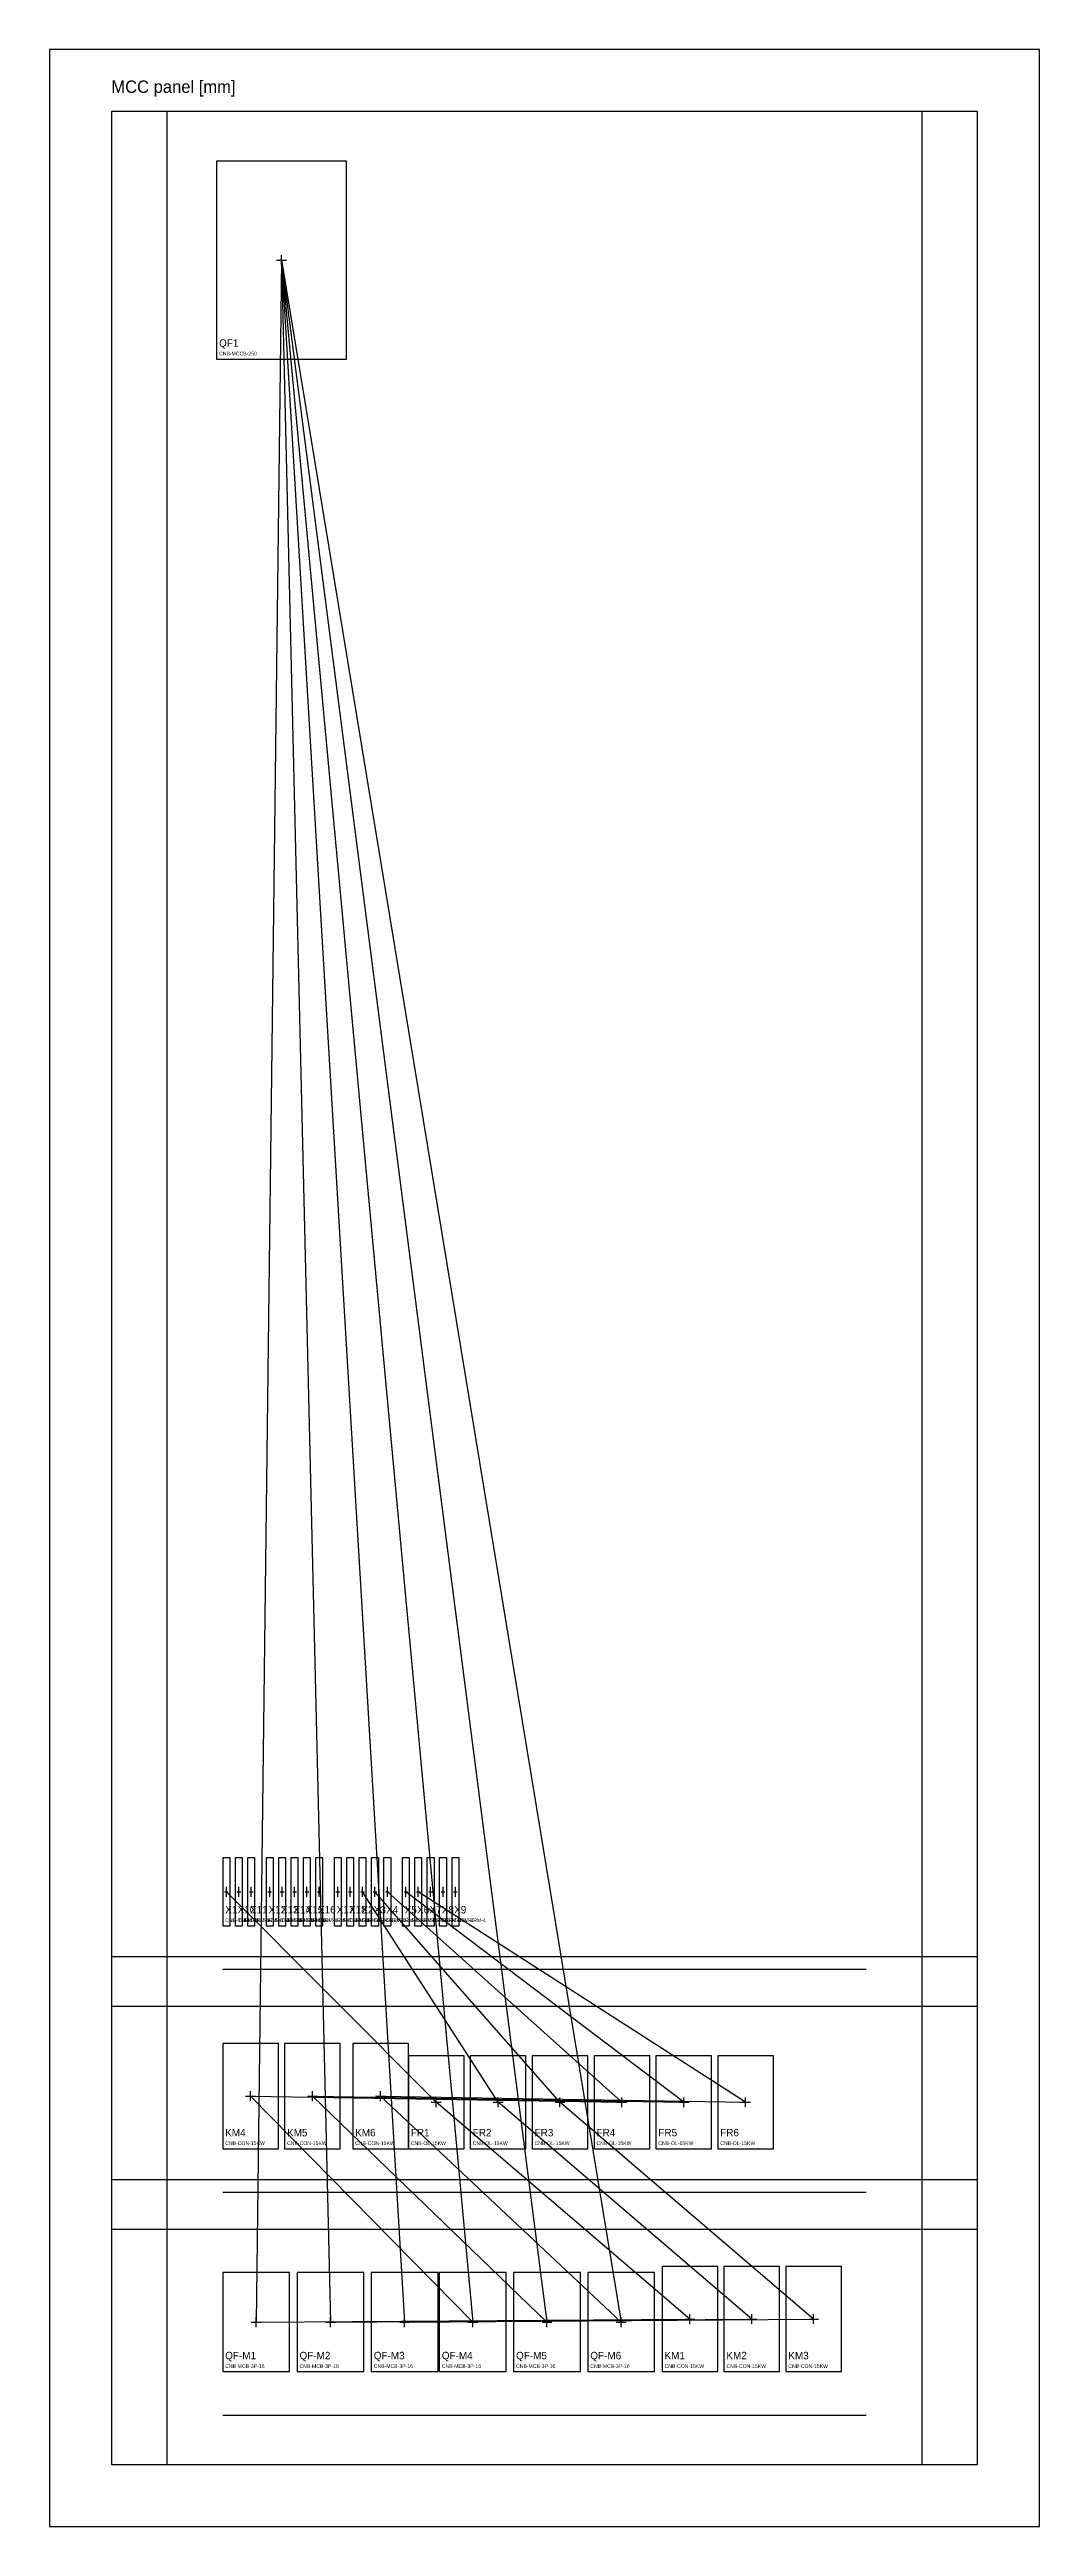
# Model space of a CAD drawing. Header units: millimetres. Extents: x 0 to 800, y 0 to 2000.
import ezdxf

# ---------------------------------------------------------------- set-up
doc = ezdxf.new("R2010")
doc.units = ezdxf.units.MM

msp = doc.modelspace()

# ---------------------------------------------------------------- linework, layer by layer
at = {"layer": 'COMPONENT_DETAIL'}
for p, q in [((183.5, 1830), (191.5, 1830)), ((187.5, 1826), (187.5, 1834)), ((141.5, 512.5), (144.5, 512.5)), ((143, 508.5), (143, 516.5)), ((151.5, 512.5), (154.5, 512.5)), ((153, 508.5), (153, 516.5)), ((161.5, 512.5), (164.5, 512.5)), ((163, 508.5), (163, 516.5)), ((176.5, 512.5), (179.5, 512.5)), ((178, 508.5), (178, 516.5)), ((186.5, 512.5), (189.5, 512.5)), ((188, 508.5), (188, 516.5)), ((196.5, 512.5), (199.5, 512.5)), ((198, 508.5), (198, 516.5)), ((206.5, 512.5), (209.5, 512.5)), ((208, 508.5), (208, 516.5)), ((216.5, 512.5), (219.5, 512.5)), ((218, 508.5), (218, 516.5)), ((231.5, 512.5), (234.5, 512.5)), ((233, 508.5), (233, 516.5)), ((241.5, 512.5), (244.5, 512.5)), ((243, 508.5), (243, 516.5)), ((251.5, 512.5), (254.5, 512.5)), ((253, 508.5), (253, 516.5)), ((261.5, 512.5), (264.5, 512.5)), ((263, 508.5), (263, 516.5)), ((271.5, 512.5), (274.5, 512.5)), ((273, 508.5), (273, 516.5)), ((286.5, 512.5), (289.5, 512.5)), ((288, 508.5), (288, 516.5)), ((296.5, 512.5), (299.5, 512.5)), ((298, 508.5), (298, 516.5)), ((306.5, 512.5), (309.5, 512.5)), ((308, 508.5), (308, 516.5)), ((316.5, 512.5), (319.5, 512.5)), ((318, 508.5), (318, 516.5)), ((326.5, 512.5), (329.5, 512.5)), ((328, 508.5), (328, 516.5)), ((158.5, 347.5), (166.5, 347.5)), ((162.5, 343.5), (162.5, 351.5)), ((208.5, 347.5), (216.5, 347.5)), ((212.5, 343.5), (212.5, 351.5)), ((263.5, 347.5), (271.5, 347.5)), ((267.5, 343.5), (267.5, 351.5)), ((308.5, 342.5), (316.5, 342.5)), ((312.5, 338.5), (312.5, 346.5)), ((358.5, 342.5), (366.5, 342.5)), ((362.5, 338.5), (362.5, 346.5)), ((408.5, 342.5), (416.5, 342.5)), ((412.5, 338.5), (412.5, 346.5)), ((458.5, 342.5), (466.5, 342.5)), ((462.5, 338.5), (462.5, 346.5)), ((508.5, 342.5), (516.5, 342.5)), ((512.5, 338.5), (512.5, 346.5)), ((558.5, 342.5), (566.5, 342.5)), ((562.5, 338.5), (562.5, 346.5)), ((163, 165), (171, 165)), ((167, 161), (167, 169)), ((223, 165), (231, 165)), ((227, 161), (227, 169)), ((283, 165), (291, 165)), ((287, 161), (287, 169)), ((338, 165), (346, 165)), ((342, 161), (342, 169)), ((398, 165), (406, 165)), ((402, 161), (402, 169)), ((458, 165), (466, 165)), ((462, 161), (462, 169)), ((513.5, 167.5), (521.5, 167.5)), ((517.5, 163.5), (517.5, 171.5)), ((563.5, 167.5), (571.5, 167.5)), ((567.5, 163.5), (567.5, 171.5)), ((613.5, 167.5), (621.5, 167.5)), ((617.5, 163.5), (617.5, 171.5))]:
    msp.add_line(p, q, dxfattribs=at)
at = {"layer": 'COMPONENT_OUTLINE'}
for p, q in [((240, 1910), (135, 1910)), ((135, 1910), (135, 1750)), ((240, 1750), (240, 1910)), ((135, 1750), (240, 1750)), ((146, 540), (140, 540)), ((140, 540), (140, 485)), ((146, 485), (146, 540)), ((156, 540), (150, 540)), ((150, 540), (150, 485)), ((156, 485), (156, 540)), ((166, 540), (160, 540)), ((160, 540), (160, 485)), ((166, 485), (166, 540)), ((181, 540), (175, 540)), ((175, 540), (175, 485)), ((181, 485), (181, 540)), ((191, 540), (185, 540)), ((185, 540), (185, 485)), ((191, 485), (191, 540)), ((201, 540), (195, 540)), ((195, 540), (195, 485)), ((201, 485), (201, 540)), ((211, 540), (205, 540)), ((205, 540), (205, 485)), ((211, 485), (211, 540)), ((221, 540), (215, 540)), ((215, 540), (215, 485)), ((221, 485), (221, 540)), ((236, 540), (230, 540)), ((230, 540), (230, 485)), ((236, 485), (236, 540)), ((246, 540), (240, 540)), ((240, 540), (240, 485)), ((246, 485), (246, 540)), ((256, 540), (250, 540)), ((250, 540), (250, 485)), ((256, 485), (256, 540)), ((266, 540), (260, 540)), ((260, 540), (260, 485)), ((266, 485), (266, 540)), ((276, 540), (270, 540)), ((270, 540), (270, 485)), ((276, 485), (276, 540)), ((291, 540), (285, 540)), ((285, 540), (285, 485)), ((291, 485), (291, 540)), ((301, 540), (295, 540)), ((295, 540), (295, 485)), ((301, 485), (301, 540)), ((311, 540), (305, 540)), ((305, 540), (305, 485)), ((311, 485), (311, 540)), ((321, 540), (315, 540)), ((315, 540), (315, 485)), ((321, 485), (321, 540)), ((331, 540), (325, 540)), ((325, 540), (325, 485)), ((331, 485), (331, 540)), ((140, 485), (146, 485)), ((150, 485), (156, 485)), ((160, 485), (166, 485)), ((175, 485), (181, 485)), ((185, 485), (191, 485)), ((195, 485), (201, 485)), ((205, 485), (211, 485)), ((215, 485), (221, 485)), ((230, 485), (236, 485)), ((240, 485), (246, 485)), ((250, 485), (256, 485)), ((260, 485), (266, 485)), ((270, 485), (276, 485)), ((285, 485), (291, 485)), ((295, 485), (301, 485)), ((305, 485), (311, 485)), ((315, 485), (321, 485)), ((325, 485), (331, 485)), ((185, 390), (140, 390)), ((140, 390), (140, 305)), ((185, 305), (185, 390)), ((235, 390), (190, 390)), ((190, 390), (190, 305)), ((235, 305), (235, 390)), ((290, 390), (245, 390)), ((245, 390), (245, 305)), ((290, 305), (290, 390)), ((335, 380), (290, 380)), ((290, 380), (290, 305)), ((335, 305), (335, 380)), ((385, 380), (340, 380)), ((340, 380), (340, 305)), ((385, 305), (385, 380)), ((435, 380), (390, 380)), ((390, 380), (390, 305)), ((435, 305), (435, 380)), ((485, 380), (440, 380)), ((440, 380), (440, 305)), ((485, 305), (485, 380)), ((535, 380), (490, 380)), ((490, 380), (490, 305)), ((535, 305), (535, 380)), ((585, 380), (540, 380)), ((540, 380), (540, 305)), ((585, 305), (585, 380)), ((140, 305), (185, 305)), ((190, 305), (235, 305)), ((245, 305), (290, 305)), ((290, 305), (335, 305)), ((340, 305), (385, 305)), ((390, 305), (435, 305)), ((440, 305), (485, 305)), ((490, 305), (535, 305)), ((540, 305), (585, 305)), ((194, 205), (140, 205)), ((140, 205), (140, 125)), ((194, 125), (194, 205)), ((254, 205), (200, 205)), ((200, 205), (200, 125)), ((254, 125), (254, 205)), ((314, 205), (260, 205)), ((260, 205), (260, 125)), ((314, 125), (314, 205)), ((369, 205), (315, 205)), ((315, 205), (315, 125)), ((369, 125), (369, 205)), ((429, 205), (375, 205)), ((375, 205), (375, 125)), ((429, 125), (429, 205)), ((489, 205), (435, 205)), ((435, 205), (435, 125)), ((489, 125), (489, 205)), ((540, 210), (495, 210)), ((495, 210), (495, 125)), ((540, 125), (540, 210)), ((590, 210), (545, 210)), ((545, 210), (545, 125)), ((590, 125), (590, 210)), ((640, 210), (595, 210)), ((595, 210), (595, 125)), ((640, 125), (640, 210)), ((140, 125), (194, 125)), ((200, 125), (254, 125)), ((260, 125), (314, 125)), ((315, 125), (369, 125)), ((375, 125), (429, 125)), ((435, 125), (489, 125)), ((495, 125), (540, 125)), ((545, 125), (590, 125)), ((595, 125), (640, 125))]:
    msp.add_line(p, q, dxfattribs=at)
at = {"layer": 'DEVICE'}
for p, q in [((240, 1910), (135, 1910)), ((135, 1910), (135, 1750)), ((240, 1750), (240, 1910)), ((135, 1750), (240, 1750)), ((146, 540), (140, 540)), ((140, 540), (140, 485)), ((146, 485), (146, 540)), ((156, 540), (150, 540)), ((150, 540), (150, 485)), ((156, 485), (156, 540)), ((166, 540), (160, 540)), ((160, 540), (160, 485)), ((166, 485), (166, 540)), ((181, 540), (175, 540)), ((175, 540), (175, 485)), ((181, 485), (181, 540)), ((191, 540), (185, 540)), ((185, 540), (185, 485)), ((191, 485), (191, 540)), ((201, 540), (195, 540)), ((195, 540), (195, 485)), ((201, 485), (201, 540)), ((211, 540), (205, 540)), ((205, 540), (205, 485)), ((211, 485), (211, 540)), ((221, 540), (215, 540)), ((215, 540), (215, 485)), ((221, 485), (221, 540)), ((236, 540), (230, 540)), ((230, 540), (230, 485)), ((236, 485), (236, 540)), ((246, 540), (240, 540)), ((240, 540), (240, 485)), ((246, 485), (246, 540)), ((256, 540), (250, 540)), ((250, 540), (250, 485)), ((256, 485), (256, 540)), ((266, 540), (260, 540)), ((260, 540), (260, 485)), ((266, 485), (266, 540)), ((276, 540), (270, 540)), ((270, 540), (270, 485)), ((276, 485), (276, 540)), ((291, 540), (285, 540)), ((285, 540), (285, 485)), ((291, 485), (291, 540)), ((301, 540), (295, 540)), ((295, 540), (295, 485)), ((301, 485), (301, 540)), ((311, 540), (305, 540)), ((305, 540), (305, 485)), ((311, 485), (311, 540)), ((321, 540), (315, 540)), ((315, 540), (315, 485)), ((321, 485), (321, 540)), ((331, 540), (325, 540)), ((325, 540), (325, 485)), ((331, 485), (331, 540)), ((140, 485), (146, 485)), ((150, 485), (156, 485)), ((160, 485), (166, 485)), ((175, 485), (181, 485)), ((185, 485), (191, 485)), ((195, 485), (201, 485)), ((205, 485), (211, 485)), ((215, 485), (221, 485)), ((230, 485), (236, 485)), ((240, 485), (246, 485)), ((250, 485), (256, 485)), ((260, 485), (266, 485)), ((270, 485), (276, 485)), ((285, 485), (291, 485)), ((295, 485), (301, 485)), ((305, 485), (311, 485)), ((315, 485), (321, 485)), ((325, 485), (331, 485)), ((185, 390), (140, 390)), ((140, 390), (140, 305)), ((185, 305), (185, 390)), ((235, 390), (190, 390)), ((190, 390), (190, 305)), ((235, 305), (235, 390)), ((290, 390), (245, 390)), ((245, 390), (245, 305)), ((290, 305), (290, 390)), ((335, 380), (290, 380)), ((290, 380), (290, 305)), ((335, 305), (335, 380)), ((385, 380), (340, 380)), ((340, 380), (340, 305)), ((385, 305), (385, 380)), ((435, 380), (390, 380)), ((390, 380), (390, 305)), ((435, 305), (435, 380)), ((485, 380), (440, 380)), ((440, 380), (440, 305)), ((485, 305), (485, 380)), ((535, 380), (490, 380)), ((490, 380), (490, 305)), ((535, 305), (535, 380)), ((585, 380), (540, 380)), ((540, 380), (540, 305)), ((585, 305), (585, 380)), ((140, 305), (185, 305)), ((190, 305), (235, 305)), ((245, 305), (290, 305)), ((290, 305), (335, 305)), ((340, 305), (385, 305)), ((390, 305), (435, 305)), ((440, 305), (485, 305)), ((490, 305), (535, 305)), ((540, 305), (585, 305)), ((194, 205), (140, 205)), ((140, 205), (140, 125)), ((194, 125), (194, 205)), ((254, 205), (200, 205)), ((200, 205), (200, 125)), ((254, 125), (254, 205)), ((314, 205), (260, 205)), ((260, 205), (260, 125)), ((314, 125), (314, 205)), ((369, 205), (315, 205)), ((315, 205), (315, 125)), ((369, 125), (369, 205)), ((429, 205), (375, 205)), ((375, 205), (375, 125)), ((429, 125), (429, 205)), ((489, 205), (435, 205)), ((435, 205), (435, 125)), ((489, 125), (489, 205)), ((540, 210), (495, 210)), ((495, 210), (495, 125)), ((540, 125), (540, 210)), ((590, 210), (545, 210)), ((545, 210), (545, 125)), ((590, 125), (590, 210)), ((640, 210), (595, 210)), ((595, 210), (595, 125)), ((640, 125), (640, 210)), ((140, 125), (194, 125)), ((200, 125), (254, 125)), ((260, 125), (314, 125)), ((315, 125), (369, 125)), ((375, 125), (429, 125)), ((435, 125), (489, 125)), ((495, 125), (540, 125)), ((545, 125), (590, 125)), ((595, 125), (640, 125))]:
    msp.add_line(p, q, dxfattribs=at)
at = {"layer": 'DIN_RAIL'}
for p, q in [((140, 450), (660, 450)), ((140, 270), (660, 270)), ((140, 90), (660, 90))]:
    msp.add_line(p, q, dxfattribs=at)
at = {"layer": 'ENCLOSURE'}
for p, q in [((800, 2000), (0, 2000)), ((0, 2000), (0, 0)), ((800, 0), (800, 2000)), ((0, 0), (800, 0))]:
    msp.add_line(p, q, dxfattribs=at)
at = {"layer": 'MOUNTING_PLATE'}
for p, q in [((750, 1950), (50, 1950)), ((50, 1950), (50, 50)), ((750, 50), (750, 1950)), ((50, 50), (750, 50))]:
    msp.add_line(p, q, dxfattribs=at)
at = {"layer": 'WIRE'}
for p, q in [((187.5, 1830), (167, 165)), ((187.5, 1830), (287, 165)), ((187.5, 1830), (402, 165)), ((187.5, 1830), (227, 165)), ((187.5, 1830), (462, 165)), ((187.5, 1830), (342, 165)), ((312.5, 342.5), (143, 512.5)), ((362.5, 342.5), (253, 512.5)), ((412.5, 342.5), (263, 512.5)), ((462.5, 342.5), (273, 512.5)), ((512.5, 342.5), (288, 512.5)), ((562.5, 342.5), (298, 512.5)), ((162.5, 347.5), (462.5, 342.5)), ((342, 165), (162.5, 347.5)), ((402, 165), (212.5, 347.5)), ((212.5, 347.5), (512.5, 342.5)), ((267.5, 347.5), (562.5, 342.5)), ((462, 165), (267.5, 347.5)), ((517.5, 167.5), (312.5, 342.5)), ((567.5, 167.5), (362.5, 342.5)), ((617.5, 167.5), (412.5, 342.5)), ((167, 165), (517.5, 167.5)), ((227, 165), (567.5, 167.5)), ((287, 165), (617.5, 167.5))]:
    msp.add_line(p, q, dxfattribs=at)
at = {"layer": 'WIRE_DUCT'}
for p, q in [((95, 1950), (50, 1950)), ((50, 1950), (50, 50)), ((95, 50), (95, 1950)), ((750, 1950), (705, 1950)), ((705, 1950), (705, 50)), ((750, 50), (750, 1950)), ((750, 460), (50, 460)), ((50, 460), (50, 420)), ((750, 420), (750, 460)), ((50, 420), (750, 420)), ((750, 280), (50, 280)), ((50, 280), (50, 240)), ((750, 240), (750, 280)), ((50, 240), (750, 240)), ((50, 50), (95, 50)), ((705, 50), (750, 50))]:
    msp.add_line(p, q, dxfattribs=at)

# ---------------------------------------------------------------- texts
at = {"layer": 'ANNOTATION'}
msp.add_text('MCC panel [mm]', height=10, dxfattribs=at).set_placement((50, 1965))
at = {"layer": 'DEVICE_TAG'}
for s, p in [('QF1', (137, 1760)), ('X1', (142, 495)), ('X10', (152, 495)), ('X11', (162, 495)), ('X12', (177, 495)), ('X13', (187, 495)), ('X14', (197, 495)), ('X15', (207, 495)), ('X16', (217, 495)), ('X17', (232, 495)), ('X18', (242, 495)), ('X2', (252, 495)), ('X3', (262, 495)), ('X4', (272, 495)), ('X5', (287, 495)), ('X6', (297, 495)), ('X7', (307, 495)), ('X8', (317, 495)), ('X9', (327, 495)), ('KM4', (142, 315)), ('KM5', (192, 315)), ('KM6', (247, 315)), ('FR1', (292, 315)), ('FR2', (342, 315)), ('FR3', (392, 315)), ('FR4', (442, 315)), ('FR5', (492, 315)), ('FR6', (542, 315)), ('QF-M1', (142, 135)), ('QF-M2', (202, 135)), ('QF-M3', (262, 135)), ('QF-M4', (317, 135)), ('QF-M5', (377, 135)), ('QF-M6', (437, 135)), ('KM1', (497, 135)), ('KM2', (547, 135)), ('KM3', (597, 135))]:
    msp.add_text(s, height=6, dxfattribs=at).set_placement(p)
at = {"layer": 'PART_REF'}
for s, p in [('CNB-MCCB-250', (137, 1753)), ('CNB-TERM-4', (142, 488)), ('CNB-TERM-4', (152, 488)), ('CNB-TERM-4', (162, 488)), ('CNB-TERM-4', (177, 488)), ('CNB-TERM-4', (187, 488)), ('CNB-TERM-4', (197, 488)), ('CNB-TERM-4', (207, 488)), ('CNB-TERM-4', (217, 488)), ('CNB-TERM-4', (232, 488)), ('CNB-TERM-4', (242, 488)), ('CNB-TERM-4', (252, 488)), ('CNB-TERM-4', (262, 488)), ('CNB-TERM-4', (272, 488)), ('CNB-TERM-4', (287, 488)), ('CNB-TERM-4', (297, 488)), ('CNB-TERM-4', (307, 488)), ('CNB-TERM-4', (317, 488)), ('CNB-TERM-4', (327, 488)), ('CNB-CON-15KW', (142, 308)), ('CNB-CON-15KW', (192, 308)), ('CNB-CON-15KW', (247, 308)), ('CNB-OL-15KW', (292, 308)), ('CNB-OL-15KW', (342, 308)), ('CNB-OL-15KW', (392, 308)), ('CNB-OL-15KW', (442, 308)), ('CNB-OL-15KW', (492, 308)), ('CNB-OL-15KW', (542, 308)), ('CNB-MCB-3P-16', (142, 128)), ('CNB-MCB-3P-16', (202, 128)), ('CNB-MCB-3P-16', (262, 128)), ('CNB-MCB-3P-16', (317, 128)), ('CNB-MCB-3P-16', (377, 128)), ('CNB-MCB-3P-16', (437, 128)), ('CNB-CON-15KW', (497, 128)), ('CNB-CON-15KW', (547, 128)), ('CNB-CON-15KW', (597, 128))]:
    msp.add_text(s, height=3, dxfattribs=at).set_placement(p)

doc.saveas('drawing.dxf')
